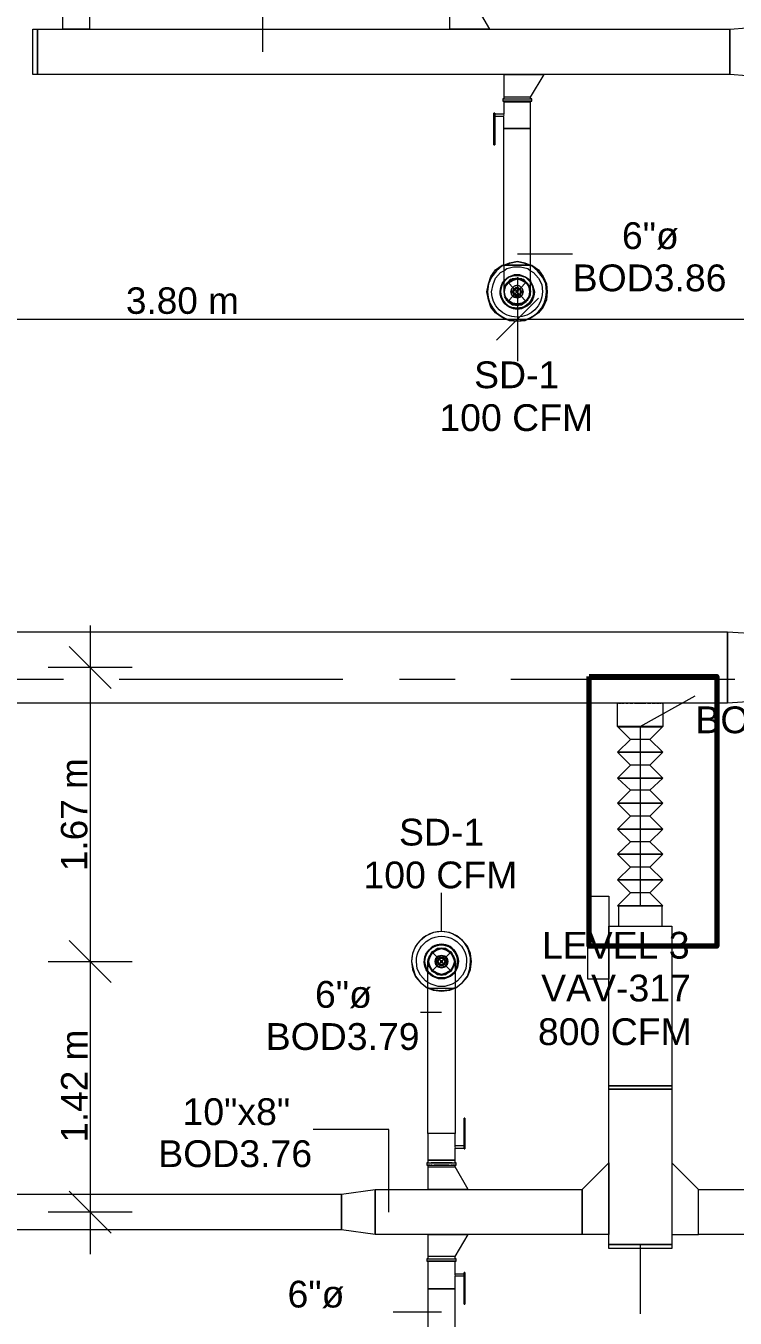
# Model space of a CAD drawing. Header units: metres. Extents: x -2 to 237, y -8 to 52.
# Drawn here: x 45.42 to 49.44, y 39.22 to 46.55 of the extents above; entities that cross this region are included whole.
import ezdxf

# ---------------------------------------------------------------- set-up
doc = ezdxf.new("R2010")
doc.units = ezdxf.units.M
doc.layers.add('HVAC - Ductos', color=5, linetype='Continuous', lineweight=0)
doc.layers.add('PDF3_Text', color=7, linetype='Continuous', lineweight=0)
doc.layers.add('PDF3_Geometry', color=7, linetype='Continuous', lineweight=0, true_color=0xaaaaaa)
doc.styles.add('PDF Helvetica', font='')
doc.styles.get('PDF Helvetica').set_extended_font_data('Helvetica')

msp = doc.modelspace()

# ---------------------------------------------------------------- linework, layer by layer
at = {"layer": 'HVAC - Ductos', "lineweight": 0}
for points in [[(45.779, 46.6322), (45.779, 46.5314), (45.7744, 46.5314), (45.7698, 46.5314), (45.756, 46.5314), (45.7423, 46.5314), (45.724, 46.5314), (45.701, 46.5314), (45.6827, 46.5314), (45.6644, 46.5314), (45.6506, 46.5314), (45.6369, 46.5314), (45.6277, 46.5314), (45.6277, 46.6322)], [(47.8232, 46.6551), (47.8232, 46.5314), (47.8324, 46.5314), (47.8461, 46.5314), (47.8736, 46.5314), (47.9011, 46.5314), (47.979, 46.5314), (48.0065, 46.5314), (48.0294, 46.5314), (48.0478, 46.5314), (48.0524, 46.5314), (47.979, 46.6551)], [(46.7644, 46.403), (46.7644, 46.6001)], [(48.0524, 46.5314), (48.0478, 46.5314), (48.0294, 46.5314), (48.0065, 46.5314), (47.979, 46.5314), (47.9011, 46.5314), (47.8736, 46.5314), (47.8461, 46.5314), (47.8324, 46.5314), (47.8232, 46.5314)], [(48.2815, 46.1463), (48.3594, 46.2747), (48.3548, 46.2747), (48.3365, 46.2747), (48.3136, 46.2747), (48.2815, 46.2747), (48.2082, 46.2747), (48.1761, 46.2747), (48.1532, 46.2747), (48.1348, 46.2747), (48.1302, 46.2747), (48.1302, 46.1463)], [(48.1302, 46.2747), (48.1348, 46.2747), (48.1532, 46.2747), (48.1761, 46.2747), (48.2082, 46.2747), (48.2815, 46.2747), (48.3136, 46.2747), (48.3365, 46.2747), (48.3548, 46.2747), (48.3594, 46.2747)], [(48.1302, 46.1234), (48.1302, 46.1188), (48.1302, 46.0501), (48.0798, 46.0501), (48.0798, 46.0455), (48.0798, 46.041)], [(48.1257, 46.1372), (48.1257, 46.1234)], [(48.1302, 46.1372), (48.1257, 46.1372), (48.1348, 46.1372), (48.1486, 46.1372), (48.1669, 46.1372), (48.1852, 46.1372), (48.2082, 46.1372), (48.2265, 46.1372), (48.2494, 46.1372), (48.2632, 46.1372), (48.277, 46.1372), (48.2861, 46.1372), (48.2907, 46.1372)], [(48.2907, 46.1234), (48.2907, 46.1372), (48.2861, 46.1372), (48.2815, 46.1372), (48.2815, 46.1463), (48.2724, 46.1463), (48.2586, 46.1463), (48.2448, 46.1463), (48.2265, 46.1463), (48.2082, 46.1463), (48.1852, 46.1463), (48.1669, 46.1463), (48.1532, 46.1463), (48.1394, 46.1463), (48.1348, 46.1463), (48.1302, 46.1463), (48.1302, 46.1372), (48.1348, 46.1372), (48.1394, 46.1372)], [(48.2815, 45.193), (48.2724, 45.193), (48.2586, 45.193), (48.2448, 45.193), (48.2265, 45.193), (48.2082, 45.193), (48.1852, 45.193), (48.1669, 45.193), (48.1532, 45.193), (48.1394, 45.193), (48.1348, 45.193), (48.1302, 45.193), (48.1302, 45.9676), (48.1348, 45.9676), (48.1394, 45.9676), (48.1532, 45.9676), (48.1669, 45.9676), (48.1852, 45.9676), (48.2082, 45.9676), (48.2265, 45.9676), (48.2448, 45.9676), (48.2586, 45.9676), (48.2724, 45.9676), (48.2815, 45.9676), (48.2815, 46.1188), (48.2815, 46.1234)], [(48.1486, 46.1372), (48.1532, 46.1372)], [(48.1669, 46.1372), (48.1852, 46.1372), (48.2082, 46.1372), (48.2265, 46.1372), (48.2448, 46.1372), (48.2494, 46.1372)], [(48.1807, 46.1463), (48.1761, 46.1463)], [(48.2402, 46.1463), (48.2357, 46.1463), (48.2311, 46.1463)], [(48.2586, 46.1372), (48.2632, 46.1372)], [(48.2724, 46.1372), (48.277, 46.1372)], [(48.0798, 46.0547), (48.0752, 46.0547)], [(48.0752, 45.8897), (48.0752, 45.8851), (48.0752, 45.8805), (48.0752, 45.8759), (48.0752, 45.8805), (48.0752, 45.8851), (48.0752, 45.8897), (48.0752, 46.041), (48.0752, 46.0455), (48.0752, 46.0501), (48.0752, 46.0547), (48.0752, 46.0501), (48.0752, 46.0455), (48.0752, 46.041)], [(48.0798, 46.0455), (48.0798, 46.0501), (48.0798, 46.0547), (48.0798, 46.0501), (48.0798, 46.0455), (48.0798, 46.041), (48.0798, 45.8897), (48.0798, 45.8851), (48.0798, 45.8805), (48.0798, 45.8759), (48.0798, 45.8805), (48.0798, 45.8851), (48.0798, 45.8897)], [(48.1302, 46.0455), (48.1302, 46.041)], [(48.1302, 45.193), (48.1348, 45.193), (48.1394, 45.193), (48.1532, 45.193), (48.1669, 45.193), (48.1852, 45.193), (48.2082, 45.193), (48.2265, 45.193), (48.2448, 45.193), (48.2586, 45.193), (48.2724, 45.193), (48.2815, 45.193), (48.2815, 45.9676), (48.2724, 45.9676), (48.2586, 45.9676), (48.2448, 45.9676), (48.2265, 45.9676), (48.2082, 45.9676), (48.1852, 45.9676), (48.1669, 45.9676), (48.1532, 45.9676), (48.1394, 45.9676), (48.1348, 45.9676), (48.1302, 45.9676), (48.1302, 46.0364), (48.0798, 46.0364)], [(48.0752, 45.8759), (48.0752, 45.8805), (48.0752, 45.8759)], [(48.0752, 45.8759), (48.0798, 45.8759)], [(48.0798, 45.8759), (48.0798, 45.8805), (48.0798, 45.8759)], [(48.2082, 45.2572), (48.5198, 45.2572)], [(48.1302, 45.193), (48.1623, 45.2068), (48.2082, 45.2159), (48.2494, 45.2068), (48.2815, 45.193)], [(48.2815, 45.1884), (48.2494, 45.2022), (48.2082, 45.2114), (48.1623, 45.2022), (48.1302, 45.1884)], [(48.1302, 45.1609), (48.1486, 45.1746), (48.1852, 45.1838), (48.2265, 45.1838), (48.2678, 45.1746), (48.2815, 45.1609)], [(48.2815, 45.0463), (48.2815, 45.0601), (48.2724, 45.0784), (48.2586, 45.0968), (48.2448, 45.1105), (48.2265, 45.1151), (48.2082, 45.1196), (48.1852, 45.1151), (48.1669, 45.1105), (48.1532, 45.0968), (48.1394, 45.0784), (48.1348, 45.0601), (48.1302, 45.0463), (48.1302, 45.0418)], [(48.1348, 45.0692), (48.1394, 45.0738), (48.1532, 45.0922), (48.1715, 45.1059), (48.1852, 45.1151), (48.2082, 45.1151), (48.2265, 45.1151), (48.2448, 45.1059), (48.2586, 45.0922), (48.2724, 45.0784), (48.277, 45.0601), (48.2815, 45.0418), (48.277, 45.0234), (48.2724, 45.0051), (48.2586, 44.9914), (48.2448, 44.9776), (48.2265, 44.973), (48.2082, 44.9684), (48.1852, 44.973), (48.1715, 44.9776), (48.1532, 44.9914), (48.144, 45.0051), (48.1348, 45.0234), (48.1348, 45.0418), (48.1348, 45.0601), (48.144, 45.0784), (48.1532, 45.0922), (48.1761, 45.1105), (48.1807, 45.1151)], [(48.1807, 45.1105), (48.2082, 45.1151), (48.2311, 45.1105)], [(48.2082, 45.1242), (48.2082, 44.8859), (48.2082, 44.6476)], [(48.2311, 45.1151), (48.2357, 45.1105), (48.2402, 45.1105)], [(48.2357, 45.1105), (48.2586, 45.0922), (48.2724, 45.0738)], [(48.1302, 45.0463), (48.1302, 45.0418), (48.1348, 45.0234), (48.1394, 45.0051), (48.1532, 44.9868), (48.1669, 44.9776), (48.1852, 44.9684), (48.2082, 44.9638), (48.2265, 44.9684), (48.2448, 44.9776), (48.2586, 44.9868), (48.2724, 45.0051), (48.2815, 45.0234), (48.2815, 45.0418)], [(48.1394, 45.0188), (48.1348, 45.0418), (48.1394, 45.0692)], [(48.1394, 45.0096), (48.1348, 45.0142)], [(48.277, 45.0738), (48.277, 45.0692), (48.2815, 45.0418), (48.277, 45.0188)], [(48.277, 45.0142), (48.277, 45.0096)], [(48.3274, 45.0051), (48.2082, 44.8859), (48.089, 44.7668)], [(48.1761, 44.9776), (48.1532, 44.9914), (48.1394, 45.0096)], [(48.1807, 44.973), (48.1761, 44.973)], [(48.2311, 44.973), (48.2082, 44.9684), (48.1807, 44.973)], [(48.2402, 44.973), (48.2357, 44.973), (48.2311, 44.973)], [(48.2724, 45.0096), (48.2586, 44.9914), (48.2357, 44.9776)], [(44.1702, 44.8859), (48.2082, 44.8859), (51.3111, 44.8859), (52.6357, 44.8859), (56.0457, 44.8859), (57.1457, 44.8859)], [(48.2082, 44.8722), (48.2082, 44.7072)], [(45.7836, 43.1488), (45.7836, 41.2421), (45.7836, 39.5829)], [(49.3998, 43.1122), (49.7666, 43.0892)], [(49.3998, 42.7088), (49.3998, 43.1122)], [(45.9027, 42.7913), (45.7836, 42.9105), (45.6644, 43.0296)], [(46.0219, 42.9105), (45.7836, 42.9105), (45.5452, 42.9105)], [(48.9048, 42.5759), (49.2166, 42.75)], [(48.7765, 42.5759), (48.7765, 42.7088), (48.7811, 42.7088)], [(48.7857, 42.7088), (48.7903, 42.7088), (48.7948, 42.7088)], [(48.7994, 42.7088), (48.804, 42.7088), (48.8132, 42.7088)], [(48.8224, 42.7088), (48.827, 42.7088), (48.8361, 42.7088)], [(48.8452, 42.7088), (48.8498, 42.7088), (48.8636, 42.7088)], [(48.8728, 42.7088), (48.8774, 42.7088), (48.9048, 42.7088), (48.9324, 42.7088), (48.937, 42.7088)], [(48.9461, 42.7088), (48.9598, 42.7088), (48.9644, 42.7088)], [(48.9736, 42.7088), (48.9828, 42.7088), (48.9919, 42.7088)], [(48.9965, 42.7088), (49.0057, 42.7088), (49.0103, 42.7088)], [(49.0148, 42.7088), (49.0194, 42.7088), (49.024, 42.7088)], [(49.0286, 42.7088), (49.0332, 42.7088), (49.0332, 42.5759)], [(49.7666, 42.7317), (49.3998, 42.7088)], [(49.0332, 42.5759), (49.0286, 42.5759), (49.0148, 42.5759), (48.9965, 42.5759), (48.969, 42.5759), (48.937, 42.5759), (48.9048, 42.5759), (48.8728, 42.5759), (48.8407, 42.5759), (48.8132, 42.5759), (48.7948, 42.5759), (48.7811, 42.5759), (48.7765, 42.5759)], [(49.0286, 42.5759), (49.0332, 42.5759), (49.0286, 42.5759), (49.0332, 42.5759), (49.0286, 42.5713), (49.0148, 42.5713), (48.9965, 42.5713), (48.969, 42.5713), (48.937, 42.5713), (48.9048, 42.5713), (48.8728, 42.5713), (48.8407, 42.5713), (48.8132, 42.5713), (48.7948, 42.5713), (48.7811, 42.5713), (48.7765, 42.5759), (48.7811, 42.5759), (48.7765, 42.5759), (48.7811, 42.5759)], [(48.9598, 42.5026), (49.0332, 42.4292), (48.7765, 42.4292), (48.8498, 42.5026), (48.7765, 42.5759), (48.7811, 42.5759), (48.7948, 42.5759), (48.8132, 42.5759), (48.8407, 42.5759), (48.8728, 42.5759), (48.9048, 42.5759), (48.937, 42.5759), (48.969, 42.5759), (48.9965, 42.5759), (49.0148, 42.5759), (49.0286, 42.5759), (49.0332, 42.5759), (48.9598, 42.5026), (48.8498, 42.5026)], [(49.024, 42.5759), (49.0286, 42.5759), (49.0332, 42.5759), (49.0286, 42.5759), (49.0148, 42.5759), (48.9965, 42.5759), (48.969, 42.5759), (48.937, 42.5759), (48.9048, 42.5759), (48.8728, 42.5759), (48.8407, 42.5759), (48.8132, 42.5759), (48.7948, 42.5759), (48.7811, 42.5759), (48.7765, 42.5759), (48.7811, 42.5759), (48.7948, 42.5759), (48.8132, 42.5759)], [(48.9048, 42.5759), (48.9048, 42.5713), (48.9048, 42.2367), (48.9048, 41.8976), (48.9048, 41.5584)], [(48.9598, 42.3559), (49.0332, 42.2826), (48.7765, 42.2826), (48.8498, 42.3559), (48.7765, 42.4292), (49.0332, 42.4292), (48.9598, 42.3559), (48.8498, 42.3559)], [(48.9598, 42.2138), (49.0332, 42.1404), (48.7765, 42.1404), (48.8498, 42.2138), (48.7765, 42.2826), (49.0332, 42.2826), (48.9598, 42.2138), (48.8498, 42.2138)], [(48.9598, 42.0671), (49.0332, 41.9938), (48.7765, 41.9938), (48.8498, 42.0671), (48.7765, 42.1404), (49.0332, 42.1404), (48.9598, 42.0671), (48.8498, 42.0671)], [(48.9598, 41.9204), (49.0332, 41.8517), (48.7765, 41.8517), (48.8498, 41.9204), (48.7765, 41.9938), (49.0332, 41.9938), (48.9598, 41.9204), (48.8498, 41.9204)], [(48.9598, 41.7784), (49.0332, 41.7051), (48.7765, 41.7051), (48.8498, 41.7784), (48.7765, 41.8517), (49.0332, 41.8517), (48.9598, 41.7784), (48.8498, 41.7784)], [(48.9598, 41.6317), (49.0332, 41.5584), (48.7765, 41.5584), (48.8498, 41.6317), (48.7765, 41.7051), (49.0332, 41.7051), (48.9598, 41.6317), (48.8498, 41.6317)], [(47.7774, 41.4117), (47.7774, 41.6317)], [(49.0332, 41.5584), (49.024, 41.5584), (49.0057, 41.5584), (48.9782, 41.5584), (48.9461, 41.5584), (48.9048, 41.5584), (48.8636, 41.5584), (48.8315, 41.5584), (48.804, 41.5584), (48.7857, 41.5584), (48.7765, 41.5584)], [(45.9027, 41.123), (45.7836, 41.2421), (45.6644, 41.3613)], [(47.6994, 41.2421), (47.704, 41.2605), (47.7132, 41.2788), (47.7224, 41.2971), (47.7406, 41.3063), (47.759, 41.3154), (47.7774, 41.32), (47.7956, 41.3154), (47.814, 41.3063), (47.8324, 41.2971), (47.8415, 41.2788), (47.8506, 41.2605), (47.8552, 41.2421), (47.8506, 41.2375), (47.8552, 41.2421), (47.8552, 41.2284), (47.8552, 41.2054), (47.8552, 41.1734), (47.8552, 41.1321), (47.8552, 41.0908), (47.8552, 40.2658), (47.8506, 40.2658), (47.8415, 40.2658), (47.8324, 40.2658), (47.814, 40.2658), (47.7956, 40.2658), (47.7774, 40.2658), (47.759, 40.2658), (47.7406, 40.2658), (47.7224, 40.2658), (47.7132, 40.2658), (47.704, 40.2658), (47.6994, 40.2658), (47.6994, 41.0908), (47.704, 41.0908), (47.7132, 41.0908), (47.7224, 41.0908), (47.7406, 41.0908), (47.759, 41.0908), (47.7774, 41.0908), (47.7956, 41.0908), (47.814, 41.0908), (47.8324, 41.0908), (47.8415, 41.0908), (47.8506, 41.0908), (47.8552, 41.0908), (47.8644, 41.0954), (47.8965, 41.123), (47.924, 41.1551), (47.9424, 41.1962), (47.9469, 41.2421), (47.9424, 41.288), (47.924, 41.3292), (47.8965, 41.3613), (47.8644, 41.3888), (47.8232, 41.4071), (47.7774, 41.4117), (47.7315, 41.4071), (47.6902, 41.3888), (47.6582, 41.3613), (47.6306, 41.3292), (47.6123, 41.288), (47.6078, 41.2421), (47.6169, 41.2008), (47.6306, 41.1596), (47.6582, 41.123), (47.6948, 41.0954), (47.6994, 41.0954)], [(47.7086, 41.265), (47.704, 41.2421), (47.7132, 41.2696), (47.7269, 41.2925), (47.7498, 41.3063), (47.7774, 41.3154), (47.8048, 41.3063), (47.8278, 41.2925), (47.8415, 41.2696), (47.8506, 41.2421), (47.8415, 41.2146), (47.8278, 41.1917), (47.8048, 41.178), (47.7774, 41.1688), (47.7498, 41.178), (47.7269, 41.1917), (47.7132, 41.21)], [(47.7132, 41.2742), (47.7269, 41.2925), (47.7452, 41.3063)], [(47.7452, 41.3109), (47.7498, 41.3109), (47.7498, 41.3154)], [(47.7544, 41.3109), (47.7774, 41.3154), (47.8002, 41.3109)], [(47.8048, 41.3154), (47.8048, 41.3109), (47.8094, 41.3109)], [(47.8094, 41.3063), (47.8278, 41.2925), (47.8415, 41.2742)], [(45.5452, 41.2421), (45.7836, 41.2421), (46.0219, 41.2421)], [(47.704, 41.2696), (47.7086, 41.2696), (47.7086, 41.2742)], [(47.7452, 41.178), (47.7269, 41.1917), (47.7132, 41.2146), (47.704, 41.2421), (47.7086, 41.2192)], [(47.704, 41.2375), (47.704, 41.2238), (47.7132, 41.2054), (47.7224, 41.1871), (47.7406, 41.178), (47.759, 41.1688), (47.7774, 41.1642), (47.7956, 41.1688), (47.814, 41.178), (47.8324, 41.1871), (47.8415, 41.2054), (47.8506, 41.2238), (47.8506, 41.2375)], [(47.7086, 41.21), (47.7086, 41.2146), (47.704, 41.2146)], [(47.8415, 41.21), (47.8278, 41.1917), (47.8094, 41.178)], [(47.8461, 41.2742), (47.8461, 41.2696)], [(47.8461, 41.265), (47.8506, 41.2421), (47.8461, 41.2192)], [(47.8461, 41.2146), (47.8461, 41.21)], [(47.7498, 41.1734), (47.7452, 41.1734)], [(47.8002, 41.1734), (47.7774, 41.1688), (47.7544, 41.1734)], [(47.8094, 41.1734), (47.8048, 41.1734)], [(47.8552, 41.123), (47.8369, 41.1138), (47.7956, 41.1), (47.759, 41.1), (47.7178, 41.1138), (47.6994, 41.123)], [(47.6994, 41.0954), (47.7361, 41.0817), (47.7774, 41.0771), (47.8186, 41.0817), (47.8552, 41.0954)], [(47.8552, 41.0908), (47.8232, 41.0771), (47.7774, 41.0725), (47.7315, 41.0771), (47.6994, 41.0908)], [(47.6994, 41.0908), (47.704, 41.0908), (47.7132, 41.0908), (47.7224, 41.0908), (47.7406, 41.0908), (47.759, 41.0908), (47.7774, 41.0908), (47.7956, 41.0908), (47.814, 41.0908), (47.8324, 41.0908), (47.8415, 41.0908), (47.8506, 41.0908), (47.8552, 41.0908)], [(47.7774, 40.9534), (47.6582, 40.9534)], [(47.9056, 40.1971), (47.8552, 40.1971), (47.8552, 40.2658), (47.8506, 40.2658), (47.8415, 40.2658), (47.8324, 40.2658), (47.814, 40.2658), (47.7956, 40.2658), (47.7774, 40.2658), (47.759, 40.2658), (47.7406, 40.2658), (47.7224, 40.2658), (47.7132, 40.2658), (47.704, 40.2658), (47.6994, 40.2658), (47.6994, 40.1146), (47.704, 40.1146), (47.7132, 40.1146), (47.7224, 40.1146), (47.7406, 40.1146), (47.759, 40.1146), (47.7774, 40.1146), (47.7956, 40.1146), (47.814, 40.1146), (47.8324, 40.1146), (47.8415, 40.1146), (47.8506, 40.1146), (47.8552, 40.1146), (47.8552, 40.1834), (47.9056, 40.1834), (47.9056, 40.1879), (47.9056, 40.1834), (47.9056, 40.1788), (47.9056, 40.1834), (47.9056, 40.1879), (47.9056, 40.3438), (47.9056, 40.3484), (47.9056, 40.3529), (47.9056, 40.3484), (47.9056, 40.3438)], [(47.9102, 40.3529), (47.9056, 40.3529)], [(47.9102, 40.3438), (47.9102, 40.3484), (47.9102, 40.3529), (47.9102, 40.3484), (47.9102, 40.3438), (47.9102, 40.1879), (47.9102, 40.1834), (47.9102, 40.1788), (47.9102, 40.1834), (47.9102, 40.1879)], [(47.4794, 39.8212), (47.4794, 40.2888), (47.0486, 40.2888)], [(47.8552, 40.1879), (47.8552, 40.1925), (47.8552, 40.1971)], [(47.9056, 40.1788), (47.9102, 40.1788)], [(47.8415, 40.1008), (47.8506, 40.1008), (47.8552, 40.1008), (47.8552, 40.1146), (47.8506, 40.1146), (47.8415, 40.1146), (47.8324, 40.1146), (47.814, 40.1146), (47.7956, 40.1146), (47.7774, 40.1146), (47.759, 40.1146), (47.7406, 40.1146), (47.7224, 40.1146), (47.7132, 40.1146), (47.704, 40.1146), (47.6994, 40.1146), (47.6994, 40.1008), (47.704, 40.1008), (47.7132, 40.1008)], [(47.6948, 40.1008), (47.6948, 40.0871)], [(47.6994, 40.0871), (47.6948, 40.0871), (47.6994, 40.0871), (47.704, 40.0871), (47.7178, 40.0871), (47.7361, 40.0871), (47.7544, 40.0871), (47.7774, 40.0871), (47.8002, 40.0871), (47.8186, 40.0871), (47.8369, 40.0871), (47.8506, 40.0871), (47.8552, 40.0871), (47.8598, 40.0871), (47.8598, 40.1008), (47.8552, 40.1008)], [(47.6994, 40.1008), (47.6948, 40.1008), (47.6994, 40.1008), (47.704, 40.1008), (47.7178, 40.1008), (47.7361, 40.1008), (47.7544, 40.1008), (47.7774, 40.1008), (47.8002, 40.1008), (47.8186, 40.1008), (47.8369, 40.1008), (47.8506, 40.1008), (47.8552, 40.1008), (47.8598, 40.1008)], [(47.7132, 40.0871), (47.704, 40.0871), (47.6994, 40.0871), (47.6994, 40.0779), (47.704, 40.0779), (47.7132, 40.0779), (47.7224, 40.0779), (47.7406, 40.0779), (47.759, 40.0779), (47.7774, 40.0779), (47.7956, 40.0779), (47.814, 40.0779), (47.8324, 40.0779), (47.8415, 40.0779), (47.8506, 40.0779), (47.8552, 40.0779), (47.8552, 40.0871), (47.8506, 40.0871), (47.8415, 40.0871)], [(47.6994, 40.0779), (47.6994, 39.9496), (47.7086, 39.9496), (47.7224, 39.9496), (47.7498, 39.9496), (47.7774, 39.9496), (47.8552, 39.9496), (47.8828, 39.9496), (47.9056, 39.9496), (47.924, 39.9496), (47.9286, 39.9496), (47.8552, 40.0779)], [(47.8369, 40.1008), (47.8324, 40.1008), (47.814, 40.1008), (47.7956, 40.1008), (47.7774, 40.1008), (47.759, 40.1008), (47.7406, 40.1008), (47.7224, 40.1008), (47.7178, 40.1008)], [(47.7224, 40.0871), (47.7178, 40.0871)], [(47.8186, 40.0871), (47.814, 40.0871), (47.7956, 40.0871), (47.7774, 40.0871), (47.759, 40.0871), (47.7406, 40.0871), (47.7361, 40.0871)], [(47.7452, 40.0779), (47.7498, 40.0779)], [(47.8048, 40.0779), (47.8094, 40.0779)], [(47.8369, 40.0871), (47.8324, 40.0871)], [(47.8552, 40.0871), (47.8598, 40.0871)], [(45.9027, 39.7021), (45.7836, 39.8212), (45.6644, 39.9404)], [(47.209, 39.9221), (47.4015, 39.9496)], [(47.209, 39.7204), (47.209, 39.9221)], [(47.4015, 39.9496), (47.4015, 39.6929)], [(47.9286, 39.9496), (47.924, 39.9496), (47.9056, 39.9496), (47.8828, 39.9496), (47.8552, 39.9496), (47.7774, 39.9496), (47.7498, 39.9496), (47.7224, 39.9496), (47.7086, 39.9496), (47.6994, 39.9496)], [(46.0219, 39.8212), (45.7836, 39.8212), (45.5452, 39.8212)], [(47.4015, 39.6929), (47.209, 39.7204)], [(47.8552, 39.5692), (47.9286, 39.6929), (47.924, 39.6929), (47.9056, 39.6929), (47.8828, 39.6929), (47.8552, 39.6929), (47.7774, 39.6929), (47.7498, 39.6929), (47.7224, 39.6929), (47.7086, 39.6929), (47.6994, 39.6929), (47.6994, 39.5692)], [(47.6994, 39.6929), (47.7086, 39.6929), (47.7224, 39.6929), (47.7498, 39.6929), (47.7774, 39.6929), (47.8552, 39.6929), (47.8828, 39.6929), (47.9056, 39.6929), (47.924, 39.6929), (47.9286, 39.6929)], [(48.9048, 39.6379), (48.9048, 39.2438)], [(47.6948, 39.5554), (47.6948, 39.5417)], [(47.6994, 39.5554), (47.6948, 39.5554), (47.6994, 39.5554), (47.704, 39.5554), (47.7178, 39.5554), (47.7361, 39.5554), (47.7544, 39.5554), (47.7774, 39.5554), (47.8002, 39.5554), (47.8186, 39.5554), (47.8369, 39.5554), (47.8506, 39.5554), (47.8552, 39.5554), (47.8598, 39.5554)], [(47.8415, 39.5554), (47.8506, 39.5554), (47.8552, 39.5554), (47.8552, 39.5692), (47.8506, 39.5692), (47.8415, 39.5692), (47.8324, 39.5692), (47.814, 39.5692), (47.7956, 39.5692), (47.7774, 39.5692), (47.759, 39.5692), (47.7406, 39.5692), (47.7224, 39.5692), (47.7132, 39.5692), (47.704, 39.5692), (47.6994, 39.5692), (47.6994, 39.5554), (47.704, 39.5554), (47.7132, 39.5554)], [(47.6994, 39.5417), (47.6994, 39.3859), (47.704, 39.3859), (47.7132, 39.3859), (47.7224, 39.3859), (47.7406, 39.3859), (47.759, 39.3859), (47.7774, 39.3859), (47.7956, 39.3859), (47.814, 39.3859), (47.8324, 39.3859), (47.8415, 39.3859), (47.8506, 39.3859), (47.8552, 39.3859), (47.8552, 39.4592), (47.9056, 39.4592)], [(47.7178, 39.5554), (47.7224, 39.5554)], [(47.7361, 39.5554), (47.7406, 39.5554), (47.759, 39.5554), (47.7774, 39.5554), (47.7956, 39.5554), (47.814, 39.5554), (47.8186, 39.5554)], [(47.7498, 39.5692), (47.7452, 39.5692)], [(47.8094, 39.5692), (47.8048, 39.5692)], [(47.8324, 39.5554), (47.8369, 39.5554)], [(47.8598, 39.5417), (47.8598, 39.5554), (47.8552, 39.5554)], [(47.9056, 39.4638), (47.9056, 39.4683), (47.8552, 39.4683), (47.8552, 39.5417)], [(47.8552, 39.4638), (47.8552, 39.4683)], [(47.9102, 39.4775), (47.9056, 39.4775)], [(47.9056, 39.3125), (47.9056, 39.4638), (47.9056, 39.4683), (47.9056, 39.4729), (47.9056, 39.4775), (47.9056, 39.4729), (47.9056, 39.4683)], [(47.9102, 39.4638), (47.9102, 39.4683), (47.9102, 39.4729), (47.9102, 39.4775), (47.9102, 39.4729), (47.9102, 39.4683), (47.9102, 39.4638), (47.9102, 39.3125)], [(47.8552, 37.9925), (47.8552, 39.3859), (47.8506, 39.3859), (47.8415, 39.3859), (47.8324, 39.3859), (47.814, 39.3859), (47.7956, 39.3859), (47.7774, 39.3859), (47.759, 39.3859), (47.7406, 39.3859), (47.7224, 39.3859), (47.7132, 39.3859), (47.704, 39.3859), (47.6994, 39.3859), (47.6994, 37.9925)], [(47.9056, 39.2988), (47.9102, 39.2988)], [(47.7774, 39.2529), (47.5024, 39.2529)]]:
    msp.add_lwpolyline(points, dxfattribs=at)
for points in [[(49.7024, 46.5543), (49.7024, 46.2518), (49.4136, 46.2747), (49.4136, 46.5314)], [(45.4582, 46.2747), (45.4582, 46.5314), (45.4856, 46.5314), (45.4856, 46.2747)], [(45.4856, 46.5314), (49.4136, 46.5314), (49.4136, 46.2747), (45.4856, 46.2747)], [(48.2907, 46.1234), (48.2861, 46.1234), (48.277, 46.1234), (48.2632, 46.1234), (48.2494, 46.1234), (48.2265, 46.1234), (48.2082, 46.1234), (48.1852, 46.1234), (48.1669, 46.1234), (48.1486, 46.1234), (48.1348, 46.1234), (48.1257, 46.1234), (48.1348, 46.1234), (48.1486, 46.1234), (48.1669, 46.1234), (48.1852, 46.1234), (48.2082, 46.1234), (48.2265, 46.1234), (48.2494, 46.1234), (48.2632, 46.1234), (48.277, 46.1234), (48.2861, 46.1234)], [(48.2815, 46.1234), (48.2724, 46.1234), (48.2586, 46.1234), (48.2448, 46.1234), (48.2265, 46.1234), (48.2082, 46.1234), (48.1852, 46.1234), (48.1669, 46.1234), (48.1532, 46.1234), (48.1394, 46.1234), (48.1348, 46.1234), (48.1302, 46.1234), (48.1348, 46.1234), (48.1394, 46.1234), (48.1532, 46.1234), (48.1669, 46.1234), (48.1852, 46.1234), (48.2082, 46.1234), (48.2265, 46.1234), (48.2448, 46.1234), (48.2586, 46.1234), (48.2724, 46.1234)], [(48.2815, 46.1188), (48.2724, 46.1188), (48.2586, 46.1188), (48.2448, 46.1188), (48.2265, 46.1188), (48.2082, 46.1188), (48.1852, 46.1188), (48.1669, 46.1188), (48.1532, 46.1188), (48.1394, 46.1188), (48.1348, 46.1188), (48.1302, 46.1188), (48.1348, 46.1188), (48.1394, 46.1188), (48.1532, 46.1188), (48.1669, 46.1188), (48.1852, 46.1188), (48.2082, 46.1188), (48.2265, 46.1188), (48.2448, 46.1188), (48.2586, 46.1188), (48.2724, 46.1188)], [(48.2815, 46.1188), (48.2724, 46.1188), (48.2586, 46.1188), (48.2448, 46.1188), (48.2265, 46.1188), (48.2082, 46.1188), (48.1852, 46.1188), (48.1669, 46.1188), (48.1532, 46.1188), (48.1394, 46.1188), (48.1348, 46.1188), (48.1302, 46.1188), (48.1348, 46.1188), (48.1394, 46.1188), (48.1532, 46.1188), (48.1669, 46.1188), (48.1852, 46.1188), (48.2082, 46.1188), (48.2265, 46.1188), (48.2448, 46.1188), (48.2586, 46.1188), (48.2724, 46.1188)], [(48.2815, 45.0463), (48.2815, 45.0418), (48.2815, 45.0463), (48.2815, 45.0692), (48.2815, 45.0968), (48.2815, 45.1334), (48.2815, 45.1746), (48.2815, 45.193), (48.2907, 45.193), (48.3274, 45.1655), (48.3548, 45.1288), (48.3732, 45.0876), (48.3778, 45.0418), (48.3732, 44.9959), (48.3548, 44.9546), (48.3274, 44.9226), (48.2907, 44.8951), (48.2494, 44.8768), (48.2082, 44.8722), (48.1623, 44.8768), (48.1211, 44.8951), (48.0844, 44.9226), (48.0569, 44.9546), (48.0432, 44.9959), (48.034, 45.0418), (48.0432, 45.0876), (48.0569, 45.1288), (48.0844, 45.1655), (48.1211, 45.193), (48.1302, 45.193), (48.1302, 45.1518), (48.1302, 45.1105), (48.1302, 45.0784), (48.1302, 45.0555), (48.1302, 45.0463), (48.1302, 45.0418), (48.1348, 45.0234), (48.1394, 45.0051), (48.1532, 44.9868), (48.1669, 44.9776), (48.1852, 44.9684), (48.2082, 44.9638), (48.2265, 44.9684), (48.2448, 44.9776), (48.2586, 44.9868), (48.2724, 45.0051), (48.2815, 45.0234), (48.2815, 45.0418)], [(48.1348, 45.1059), (48.1578, 45.1242), (48.1898, 45.138), (48.222, 45.138), (48.254, 45.1242), (48.2815, 45.1059), (48.2815, 45.1014), (48.2815, 45.1059), (48.254, 45.1242), (48.222, 45.138), (48.1898, 45.138), (48.1578, 45.1242), (48.1348, 45.1059), (48.1302, 45.1014)], [(48.277, 45.1014), (48.254, 45.1242), (48.222, 45.1334), (48.1898, 45.1334), (48.1578, 45.1242), (48.1348, 45.1014), (48.1302, 45.0968), (48.1348, 45.1014), (48.1578, 45.1242), (48.1898, 45.1334), (48.222, 45.1334), (48.254, 45.1242), (48.277, 45.1014), (48.2815, 45.0968)], [(48.1394, 45.0692), (48.1578, 45.0922), (48.1807, 45.1059), (48.2082, 45.1151), (48.2357, 45.1059), (48.2586, 45.0922), (48.2724, 45.0692), (48.277, 45.0418), (48.2724, 45.0142), (48.2586, 44.9914), (48.2357, 44.9776), (48.2082, 44.973), (48.1807, 44.9776), (48.1578, 44.9914), (48.1394, 45.0142), (48.1348, 45.0418)], [(48.3044, 45.0418), (48.2952, 45.0738), (48.2815, 45.1014), (48.2952, 45.0738)], [(48.1761, 45.0601), (48.1715, 45.0418), (48.1761, 45.0601), (48.1898, 45.0738), (48.2082, 45.0784), (48.222, 45.0738), (48.2357, 45.0601), (48.2402, 45.0418), (48.2357, 45.0601), (48.222, 45.0738), (48.2082, 45.0784), (48.1898, 45.0738)], [(48.2357, 45.0234), (48.2402, 45.0418), (48.2357, 45.0234), (48.222, 45.0096), (48.2082, 45.0051), (48.1898, 45.0096), (48.1761, 45.0234), (48.1715, 45.0418), (48.1761, 45.0234), (48.1898, 45.0142), (48.2082, 45.0096), (48.222, 45.0142)], [(48.1852, 45.0555), (48.1807, 45.0418), (48.1852, 45.0555), (48.199, 45.0646), (48.2128, 45.0646), (48.2265, 45.0555), (48.2311, 45.0418), (48.2265, 45.0555), (48.2128, 45.0646), (48.199, 45.0646)], [(48.2265, 45.028), (48.2311, 45.0418), (48.2265, 45.028), (48.2128, 45.0188), (48.199, 45.0188), (48.1852, 45.028), (48.1807, 45.0418), (48.1852, 45.028), (48.199, 45.0188), (48.2128, 45.0188)], [(48.1944, 45.0555), (48.2082, 45.0646), (48.222, 45.0555), (48.2265, 45.0418), (48.222, 45.028), (48.2082, 45.0234), (48.1944, 45.028), (48.1852, 45.0418)], [(48.2036, 45.0463), (48.199, 45.0418), (48.2036, 45.0463), (48.2082, 45.0463), (48.2128, 45.0418), (48.2082, 45.0463)], [(48.2082, 45.0372), (48.2128, 45.0418), (48.2082, 45.0372), (48.2036, 45.0372), (48.199, 45.0418), (48.2036, 45.0372)], [(49.3998, 42.7088), (36.6351, 42.7088), (36.6351, 43.1122), (49.3998, 43.1122)], [(48.7811, 42.5759), (48.8636, 42.5759)], [(48.9461, 42.5759), (49.0286, 42.5759)], [(48.6069, 41.6134), (48.7261, 41.6134), (48.7261, 41.1413), (48.6069, 41.1413)], [(49.0286, 41.5584), (49.024, 41.5584), (49.0057, 41.5584), (48.9782, 41.5584), (48.9416, 41.5584), (48.9048, 41.5584), (48.8682, 41.5584), (48.8315, 41.5584), (48.804, 41.5584), (48.7857, 41.5584), (48.7811, 41.5584), (48.7811, 41.4438), (48.7857, 41.4438), (48.7948, 41.4438), (48.8178, 41.4438), (48.8407, 41.4438), (48.8728, 41.4438), (48.9048, 41.4438), (48.937, 41.4438), (48.969, 41.4438), (48.9919, 41.4438), (49.0148, 41.4438), (49.024, 41.4438), (49.0286, 41.4438), (49.0286, 41.5584), (49.0332, 41.5584), (49.024, 41.5584), (49.0057, 41.5584), (48.9782, 41.5584), (48.9461, 41.5584), (48.9048, 41.5584), (48.8636, 41.5584), (48.8315, 41.5584), (48.804, 41.5584), (48.7857, 41.5584), (48.7765, 41.5584), (48.7811, 41.5584), (48.7857, 41.5584), (48.804, 41.5584), (48.8315, 41.5584), (48.8682, 41.5584), (48.9048, 41.5584), (48.9416, 41.5584), (48.9782, 41.5584), (49.0057, 41.5584), (49.024, 41.5584)], [(49.0286, 41.5584), (49.024, 41.5584), (49.0148, 41.5584), (48.9919, 41.5584), (48.969, 41.5584), (48.937, 41.5584), (48.9048, 41.5584), (48.8728, 41.5584), (48.8407, 41.5584), (48.8178, 41.5584), (48.7948, 41.5584), (48.7857, 41.5584), (48.7811, 41.5584), (48.7857, 41.5584), (48.7948, 41.5584), (48.8178, 41.5584), (48.8407, 41.5584), (48.8728, 41.5584), (48.9048, 41.5584), (48.937, 41.5584), (48.969, 41.5584), (48.9919, 41.5584), (49.0148, 41.5584), (49.024, 41.5584)], [(49.0836, 41.4438), (49.0836, 40.5363), (48.7261, 40.5363), (49.0836, 40.5363), (49.0836, 40.518), (48.7261, 40.518), (48.7261, 40.5363), (48.7261, 41.4438)], [(47.8461, 41.2238), (47.8415, 41.2054), (47.8278, 41.1917), (47.814, 41.178), (47.7956, 41.1688), (47.7774, 41.1688), (47.759, 41.1688), (47.7406, 41.178), (47.7269, 41.1917), (47.7132, 41.2054), (47.704, 41.2238), (47.704, 41.2421), (47.704, 41.2605), (47.7132, 41.2788), (47.7269, 41.2925), (47.7406, 41.3063), (47.759, 41.3154), (47.7774, 41.3154), (47.7956, 41.3154), (47.814, 41.3063), (47.8278, 41.2925), (47.8415, 41.2788), (47.8461, 41.2605), (47.8506, 41.2421)], [(47.7452, 41.2605), (47.759, 41.2742), (47.7774, 41.2788), (47.7956, 41.2742), (47.8094, 41.2605), (47.814, 41.2421), (47.8094, 41.2238), (47.7956, 41.21), (47.7774, 41.2054), (47.759, 41.21), (47.7452, 41.2238), (47.7406, 41.2421)], [(47.7498, 41.2605), (47.759, 41.2696), (47.7774, 41.2742), (47.7956, 41.2696), (47.8048, 41.2605), (47.8094, 41.2421), (47.8048, 41.2238), (47.7956, 41.2146), (47.7774, 41.21), (47.759, 41.2146), (47.7498, 41.2238), (47.7452, 41.2421)], [(47.7544, 41.2559), (47.7682, 41.265), (47.7865, 41.265), (47.8002, 41.2559), (47.8048, 41.2421), (47.8002, 41.2284), (47.7865, 41.2192), (47.7682, 41.2192), (47.7544, 41.2284), (47.7498, 41.2421)], [(47.759, 41.2559), (47.7682, 41.265), (47.7865, 41.265), (47.7956, 41.2559), (47.8002, 41.2421), (47.7956, 41.2284), (47.7865, 41.2192), (47.7682, 41.2192), (47.759, 41.2284), (47.7544, 41.2421)], [(47.7636, 41.2559), (47.7774, 41.2605), (47.7911, 41.2559), (47.7956, 41.2421), (47.7911, 41.2284), (47.7774, 41.2238), (47.7636, 41.2284), (47.759, 41.2421)], [(47.7728, 41.2467), (47.7728, 41.2421), (47.7728, 41.2467), (47.7819, 41.2467), (47.7819, 41.2421), (47.7819, 41.2467)], [(47.7819, 41.2375), (47.7819, 41.2421), (47.7819, 41.2375), (47.7728, 41.2375), (47.7728, 41.2421), (47.7728, 41.2375)], [(47.8552, 41.1825), (47.869, 41.21), (47.8736, 41.2421), (47.869, 41.21)], [(47.704, 41.1825), (47.7315, 41.1596), (47.759, 41.1505), (47.7956, 41.1505), (47.8232, 41.1596), (47.8506, 41.1825), (47.8552, 41.1871), (47.8506, 41.1825), (47.8232, 41.1596), (47.7956, 41.1505), (47.759, 41.1505), (47.7315, 41.1596), (47.704, 41.1825), (47.6994, 41.1871)], [(47.8506, 41.178), (47.8278, 41.1596), (47.7956, 41.1459), (47.759, 41.1459), (47.7269, 41.1596), (47.704, 41.178), (47.6994, 41.1825), (47.704, 41.178), (47.7269, 41.1596), (47.759, 41.1459), (47.7956, 41.1459), (47.8278, 41.1596), (47.8506, 41.178), (47.8552, 41.1825)], [(49.0836, 40.518), (49.0836, 39.6379), (48.7261, 39.6379), (48.7261, 40.518)], [(48.5748, 39.9496), (48.7261, 40.1008), (48.7261, 39.6929), (48.5748, 39.6929)], [(49.2348, 39.6929), (49.2348, 39.9496), (49.0836, 40.1008), (49.0836, 39.6929)], [(47.209, 39.7204), (43.8998, 39.7204), (43.8998, 39.9221), (47.209, 39.9221)], [(47.4015, 39.9496), (48.5748, 39.9496), (48.5748, 39.6929), (47.4015, 39.6929)], [(53.7632, 39.6929), (49.2348, 39.6929), (49.2348, 39.9496), (53.7632, 39.9496)], [(48.7261, 39.6379), (49.0836, 39.6379), (49.0836, 39.615), (48.7261, 39.615)], [(47.8598, 39.5417), (47.8552, 39.5417), (47.8506, 39.5417), (47.8369, 39.5417), (47.8186, 39.5417), (47.8002, 39.5417), (47.7774, 39.5417), (47.7544, 39.5417), (47.7361, 39.5417), (47.7178, 39.5417), (47.704, 39.5417), (47.6994, 39.5417), (47.6948, 39.5417), (47.6994, 39.5417), (47.704, 39.5417), (47.7178, 39.5417), (47.7361, 39.5417), (47.7544, 39.5417), (47.7774, 39.5417), (47.8002, 39.5417), (47.8186, 39.5417), (47.8369, 39.5417), (47.8506, 39.5417), (47.8552, 39.5417)], [(47.8552, 39.5417), (47.8506, 39.5417), (47.8415, 39.5417), (47.8324, 39.5417), (47.814, 39.5417), (47.7956, 39.5417), (47.7774, 39.5417), (47.759, 39.5417), (47.7406, 39.5417), (47.7224, 39.5417), (47.7132, 39.5417), (47.704, 39.5417), (47.6994, 39.5417), (47.704, 39.5417), (47.7132, 39.5417), (47.7224, 39.5417), (47.7406, 39.5417), (47.759, 39.5417), (47.7774, 39.5417), (47.7956, 39.5417), (47.814, 39.5417), (47.8324, 39.5417), (47.8415, 39.5417), (47.8506, 39.5417), (47.8552, 39.5417), (47.8506, 39.5417), (47.8415, 39.5417), (47.8324, 39.5417), (47.814, 39.5417), (47.7956, 39.5417), (47.7774, 39.5417), (47.759, 39.5417), (47.7406, 39.5417), (47.7224, 39.5417), (47.7132, 39.5417), (47.704, 39.5417), (47.6994, 39.5417), (47.704, 39.5417), (47.7132, 39.5417), (47.7224, 39.5417), (47.7406, 39.5417), (47.759, 39.5417), (47.7774, 39.5417), (47.7956, 39.5417), (47.814, 39.5417), (47.8324, 39.5417), (47.8415, 39.5417), (47.8506, 39.5417)], [(47.6994, 39.5417), (47.704, 39.5417), (47.7132, 39.5417), (47.7224, 39.5417), (47.7406, 39.5417), (47.759, 39.5417), (47.7774, 39.5417), (47.7956, 39.5417), (47.814, 39.5417), (47.8324, 39.5417), (47.8415, 39.5417), (47.8506, 39.5417), (47.8552, 39.5417), (47.8506, 39.5417), (47.8415, 39.5417), (47.8324, 39.5417), (47.814, 39.5417), (47.7956, 39.5417), (47.7774, 39.5417), (47.759, 39.5417), (47.7406, 39.5417), (47.7224, 39.5417), (47.7132, 39.5417), (47.704, 39.5417)], [(47.9056, 39.3125), (47.9056, 39.3079), (47.9056, 39.3033), (47.9056, 39.2988), (47.9056, 39.3033), (47.9056, 39.3079)], [(47.9102, 39.3125), (47.9102, 39.3079), (47.9102, 39.3033), (47.9102, 39.2988), (47.9102, 39.3033), (47.9102, 39.3079)]]:
    msp.add_lwpolyline(points, close=True, dxfattribs=at)
for points in [[(48.1302, 45.1884), (48.1211, 45.1884), (48.089, 45.1609), (48.0615, 45.1242), (48.0432, 45.0876), (48.0386, 45.0418, 0.986375), (48.3732, 45.0418), (48.3686, 45.0876), (48.3502, 45.1242), (48.3228, 45.1609), (48.2907, 45.1884), (48.2815, 45.1884)], [(48.2815, 45.1609), (48.2998, 45.1518), (48.3274, 45.1196), (48.3457, 45.083), (48.3502, 45.0418, -0.994592), (48.0615, 45.0418), (48.0707, 45.083), (48.0844, 45.1196), (48.112, 45.1518), (48.1302, 45.1609)], [(47.8552, 41.0954), (47.8598, 41.0954), (47.8965, 41.123), (47.924, 41.1596), (47.9378, 41.2008), (47.9424, 41.2421, 1.013813), (47.6078, 41.2421), (47.6123, 41.1962), (47.6306, 41.1551), (47.6582, 41.123), (47.6902, 41.0954), (47.6994, 41.0908), (47.6994, 41.1092), (47.6994, 41.1505), (47.6994, 41.1871), (47.6994, 41.2192), (47.6994, 41.2375), (47.6994, 41.2421), (47.704, 41.2375), (47.6994, 41.2421), (47.704, 41.2605), (47.7132, 41.2788), (47.7224, 41.2971), (47.7406, 41.3063), (47.759, 41.3154), (47.7774, 41.32), (47.7956, 41.3154), (47.814, 41.3063), (47.8324, 41.2971), (47.8415, 41.2788), (47.8506, 41.2605), (47.8552, 41.2421)], [(47.6994, 41.123), (47.6856, 41.1321), (47.6582, 41.1642), (47.6398, 41.2008), (47.6352, 41.2421, -1.008117), (47.9194, 41.2421), (47.9148, 41.2008), (47.8965, 41.1642), (47.869, 41.1321), (47.8552, 41.123)]]:
    msp.add_lwpolyline(points, format="xyb", dxfattribs=at)
for points in [[(48.112, 45.0418, 1.010985), (48.3044, 45.0418, -1.405169), (48.1302, 45.1014), (48.1165, 45.0738), (48.112, 45.0418), (48.1165, 45.0738), (48.1302, 45.0968, 1.369196), (48.2998, 45.0418), (48.2952, 45.0738), (48.2815, 45.0968, -1.369778)], [(47.8552, 41.1871), (47.8644, 41.21), (47.869, 41.2421, 1.37186), (47.6994, 41.1871), (47.6902, 41.21), (47.6811, 41.2421), (47.6856, 41.21), (47.6994, 41.1825, -1.386075), (47.8736, 41.2421, 1.017935), (47.6811, 41.2421, -1.351375)]]:
    msp.add_lwpolyline(points, format="xyb", close=True, dxfattribs=at)
at = {"layer": 'PDF3_Geometry', "color": 8, "lineweight": 0, "true_color": 0x808080}
for points in [[(48.2678, 45.0876), (48.2311, 45.1151), (48.1807, 45.1151), (48.144, 45.0876), (48.1302, 45.0418), (48.144, 44.9959), (48.1807, 44.9684), (48.2311, 44.9684), (48.2678, 44.9959), (48.2815, 45.0418)], [(47.8369, 41.288), (47.8002, 41.3154), (47.7544, 41.3154), (47.7178, 41.288), (47.6994, 41.2421), (47.7178, 41.1962), (47.7544, 41.1688), (47.8002, 41.1688), (47.8369, 41.1962), (47.8552, 41.2421)]]:
    msp.add_lwpolyline(points, close=True, dxfattribs=at)
for points in [[(48.1532, 45.0968), (48.2586, 44.9868)], [(48.2586, 45.0968), (48.1532, 44.9868)], [(47.7224, 41.2971), (47.8324, 41.1871)], [(47.8324, 41.2971), (47.7224, 41.1871)]]:
    msp.add_lwpolyline(points, dxfattribs=at)
at = {"layer": 'PDF3_Geometry', "lineweight": 0}
for points in [[(45.6323, 42.8417), (45.316, 42.8417)], [(47.2182, 42.8417), (45.9486, 42.8417)], [(47.8552, 42.8417), (47.539, 42.8417)], [(49.4411, 42.8417), (48.1715, 42.8417)]]:
    msp.add_lwpolyline(points, dxfattribs=at)
at = {"layer": 'PDF3_Geometry', "color": 232, "lineweight": 70, "true_color": 0xe91e64}
msp.add_lwpolyline([(48.6158, 42.8583), (49.3394, 42.8583), (49.3394, 41.3299), (48.6158, 41.3299)], close=True, dxfattribs=at)

# ---------------------------------------------------------------- texts
at = {"layer": 'PDF3_Text', "lineweight": 0, "attachment_point": 4, "style": 'PDF Helvetica'}
for s, insert, char_height in [('6"ø', (48.8011, 45.358), 0.15195), ('BOD3.86', (48.5215, 45.1196), 0.15195), ('3.80 m', (45.9868, 44.9906), 0.15008), ('SD-1', (47.9623, 44.5696), 0.15195), ('100 CFM', (47.7652, 44.3267), 0.15195), ('BOD3.78', (49.2182, 42.6124), 0.15195), ('SD-1', (47.5361, 41.9753), 0.15195), ('100 CFM', (47.3344, 41.7324), 0.15195), ('LEVEL 3', (48.3473, 41.3336), 0.15195), ('6"ø', (47.0594, 41.054), 0.15195), ('VAV-317', (48.3428, 41.0907), 0.15195), ('800 CFM', (48.3244, 40.8432), 0.15195), ('BOD3.79', (46.7798, 40.8157), 0.15195), ('10"x8"', (46.3077, 40.3894), 0.15195), ('BOD3.76', (46.1702, 40.1511), 0.15195), ('6"ø', (46.9035, 39.3535), 0.15195)]:
    msp.add_mtext(s, dxfattribs=dict(at, insert=insert, char_height=char_height))
at = {"layer": 'PDF3_Text', "lineweight": 0, "char_height": 0.15008, "attachment_point": 4, "rotation": 90, "style": 'PDF Helvetica'}
for s, insert in [('1.67 m', (45.6938, 41.7549)), ('1.42 m', (45.6938, 40.2149))]:
    msp.add_mtext(s, dxfattribs=dict(at, insert=insert))

doc.saveas('drawing.dxf')
